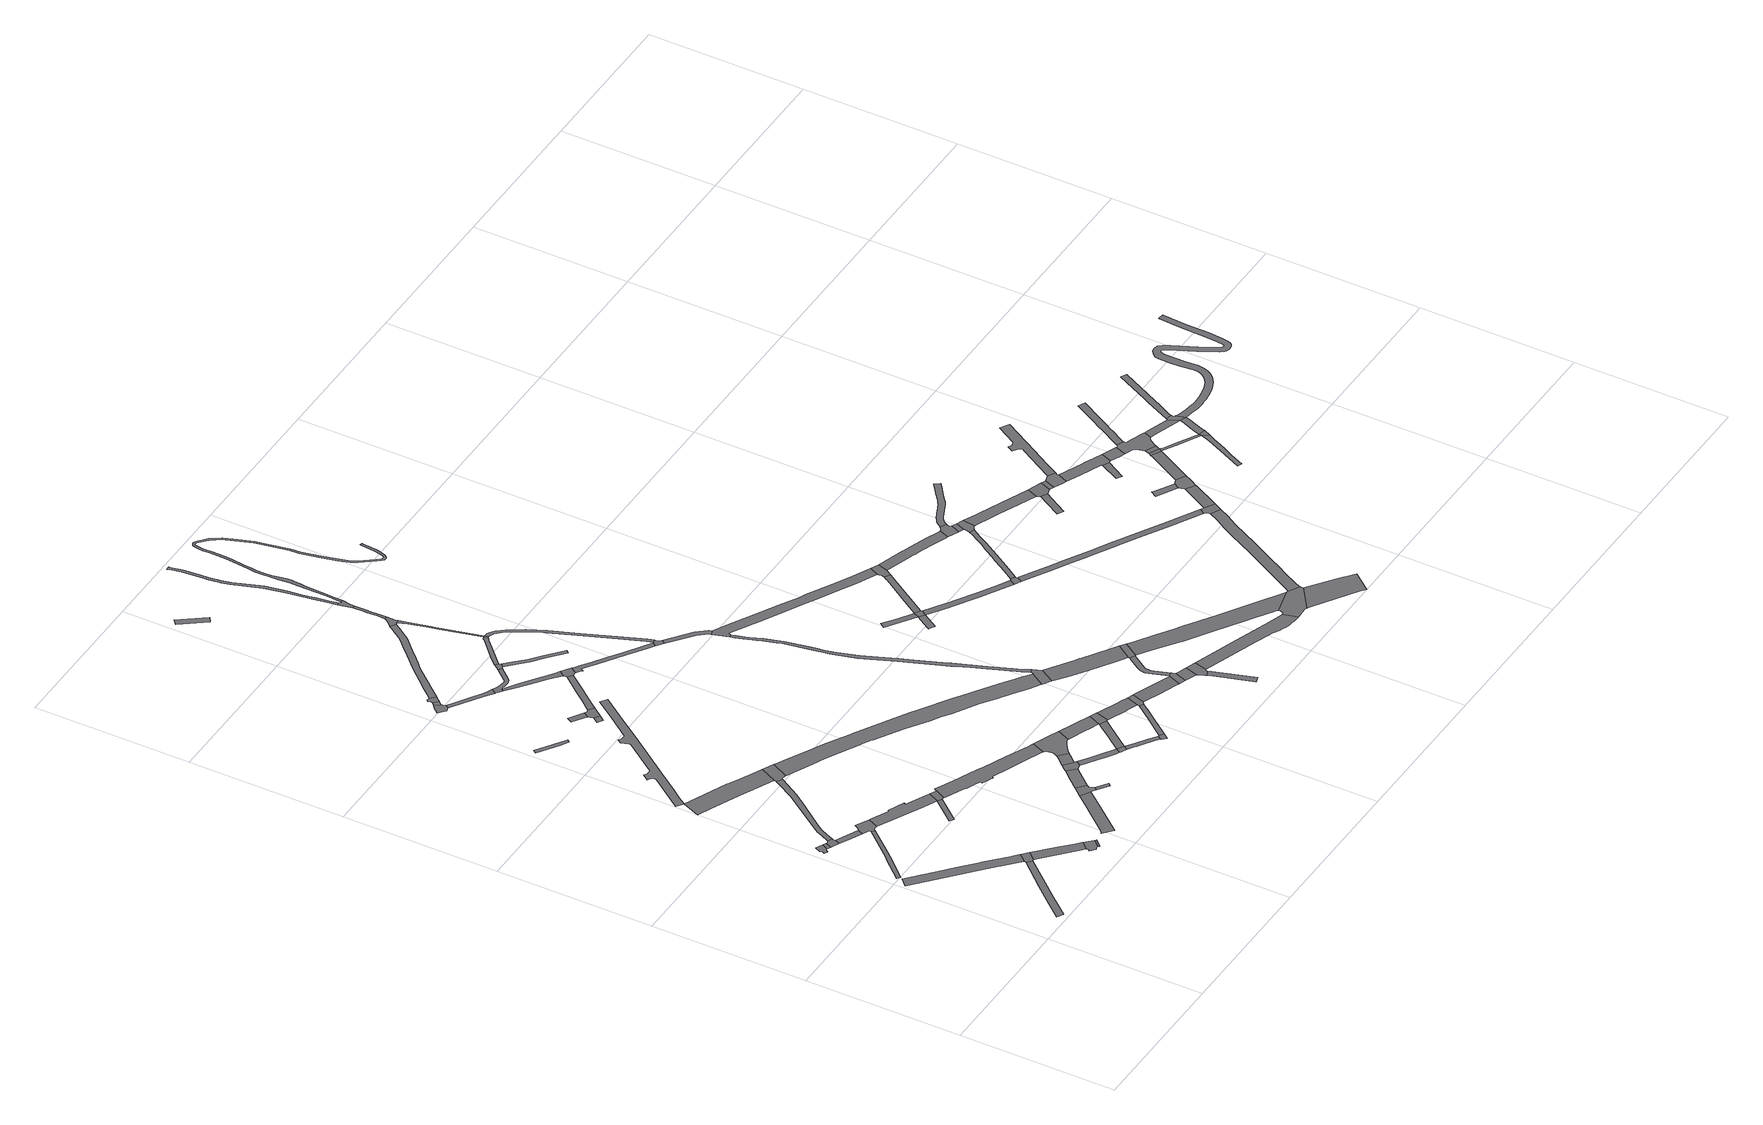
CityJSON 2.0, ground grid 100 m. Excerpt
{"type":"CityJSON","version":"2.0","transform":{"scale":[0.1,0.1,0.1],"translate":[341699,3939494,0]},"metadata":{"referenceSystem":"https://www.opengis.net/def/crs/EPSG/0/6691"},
"CityObjects":{
"road1":{"type":"Road","attributes":{"RoadStructureAttribute.sectionType":"1"},"geometry":[{"type":"MultiSurface","lod":"1","boundaries":[[[0,1,2,3,4,5,6,7]]]}]},
"road2":{"type":"Road","attributes":{"function":"3","RoadStructureAttribute.sectionType":"1"},"geometry":[{"type":"MultiSurface","lod":"1","boundaries":[[[8,9,10,11,12,13,14,15,16,17,18,19,20,21,22]]]}]},
"road3":{"type":"Road","geometry":[{"type":"MultiSurface","lod":"1","boundaries":[[[23,24,25,26,27,28,29,30,31,32]]]}]},
"road4":{"type":"Road","attributes":{"RoadStructureAttribute.sectionType":"1"},"geometry":[{"type":"MultiSurface","lod":"1","boundaries":[[[23,32,33,34]]]}]},
"road5":{"type":"Road","attributes":{"RoadStructureAttribute.sectionType":"1"},"geometry":[{"type":"MultiSurface","lod":"1","boundaries":[[[35,36,37,38,39,40,41,42,43]]]}]},
"road6":{"type":"Road","geometry":[{"type":"MultiSurface","lod":"1","boundaries":[[[44,45,46,47,48,49,50,34,33]]]}]},
"road7":{"type":"Road","attributes":{"RoadStructureAttribute.sectionType":"1"},"geometry":[{"type":"MultiSurface","lod":"1","boundaries":[[[51,52,53,45,44]]]}]},
"road8":{"type":"Road","geometry":[{"type":"MultiSurface","lod":"1","boundaries":[[[12,54,55,7,6,56,57,58,13]]]}]},
"road9":{"type":"Road","geometry":[{"type":"MultiSurface","lod":"1","boundaries":[[[37,59,60,61,62,63,64,65,53,52,66,67,68,38]]]}]},
"road10":{"type":"Road","attributes":{"function":"3","RoadStructureAttribute.sectionType":"1"},"geometry":[{"type":"MultiSurface","lod":"1","boundaries":[[[69,70,71,58,57,72,73,74,75,76,77]]]}]},
"road11":{"type":"Road","attributes":{"RoadStructureAttribute.sectionType":"1"},"geometry":[{"type":"MultiSurface","lod":"1","boundaries":[[[78,79,80,81,82,83,49,48,84,85,86,87,88,89,90]]]}]},
"road12":{"type":"Road","geometry":[{"type":"MultiSurface","lod":"1","boundaries":[[[76,91,92,93,94,95,96,97,98,99,100,77]]]}]},
"road13":{"type":"Road","attributes":{"function":"2","RoadStructureAttribute.sectionType":"1"},"geometry":[{"type":"MultiSurface","lod":"1","boundaries":[[[101,102,103,104,105,106,107,108,109,110,111,112,113]]]}]},
"road14":{"type":"Road","attributes":{"function":"3","RoadStructureAttribute.sectionType":"1"},"geometry":[{"type":"MultiSurface","lod":"1","boundaries":[[[114,100,99,115,116]]]}]},
"road15":{"type":"Road","attributes":{"RoadStructureAttribute.sectionType":"1"},"geometry":[{"type":"MultiSurface","lod":"1","boundaries":[[[117,118,119,120,121,122,61,60,123,124]]]}]},
"road16":{"type":"Road","geometry":[{"type":"MultiSurface","lod":"1","boundaries":[[[125,126,127,124]]]}]},
"road17":{"type":"Road","attributes":{"RoadStructureAttribute.sectionType":"1"},"geometry":[{"type":"MultiSurface","lod":"1","boundaries":[[[128,129,130,131,132,133]]]}]},
"road18":{"type":"Road","geometry":[{"type":"MultiSurface","lod":"1","boundaries":[[[134,117,124,127,135,136,137]]]}]},
"road19":{"type":"Road","geometry":[{"type":"MultiSurface","lod":"1","boundaries":[[[105,138,90,89,139,140,141,142,143,106]]]}]},
"road20":{"type":"Road","attributes":{"RoadStructureAttribute.sectionType":"1"},"geometry":[{"type":"MultiSurface","lod":"1","boundaries":[[[112,144,145,146,147,148,149,150,151,152,153,154,155,156,157,158,159,160,161,162,163,164,165,166,167,168,169,170,171,172,173,174,175]]]}]},
"road21":{"type":"Road","attributes":{"RoadStructureAttribute.sectionType":"1"},"geometry":[{"type":"MultiSurface","lod":"1","boundaries":[[[176,177,178,179,180,181,182,183,184,185]]]}]},
"road22":{"type":"Road","geometry":[{"type":"MultiSurface","lod":"1","boundaries":[[[186,187,188,189,190,191,192,193,194,195]]]}]},
"road23":{"type":"Road","attributes":{"RoadStructureAttribute.sectionType":"1"},"geometry":[{"type":"MultiSurface","lod":"1","boundaries":[[[196,197,198,199,186,195]]]}]},
"road24":{"type":"Road","geometry":[{"type":"MultiSurface","lod":"1","boundaries":[[[200,201,202,203,204,205,198,197,206,207]]]}]},
"road25":{"type":"Road","geometry":[{"type":"MultiSurface","lod":"1","boundaries":[[[208,209,210,211,212,213,180,179,214,215,216,217]]]}]},
"road26":{"type":"Road","attributes":{"RoadStructureAttribute.sectionType":"1"},"geometry":[{"type":"MultiSurface","lod":"1","boundaries":[[[218,219,220,221]]]}]},
"road27":{"type":"Road","geometry":[{"type":"MultiSurface","lod":"1","boundaries":[[[222,223,224,225]]]}]},
"road28":{"type":"Road","attributes":{"RoadStructureAttribute.sectionType":"1"},"geometry":[{"type":"MultiSurface","lod":"1","boundaries":[[[226,227,228,229,230,192,191,231,232,233]]]}]},
"road29":{"type":"Road","attributes":{"RoadStructureAttribute.sectionType":"1"},"geometry":[{"type":"MultiSurface","lod":"1","boundaries":[[[234,235,236,237,238,239,240,241,242,134,137,243,244,245,246,247,248,249,250,251,252,253,254,255,256,257,258,259]]]}]},
"road30":{"type":"Road","geometry":[{"type":"MultiSurface","lod":"1","boundaries":[[[216,260,261,262,263,217]]]}]},
"road31":{"type":"Road","geometry":[{"type":"MultiSurface","lod":"1","boundaries":[[[264,265,266,221,220,222,225]]]}]},
"road32":{"type":"Road","attributes":{"RoadStructureAttribute.sectionType":"1"},"geometry":[{"type":"MultiSurface","lod":"1","boundaries":[[[212,267,268,269,270,213]]]}]},
"road33":{"type":"Road","geometry":[{"type":"MultiSurface","lod":"1","boundaries":[[[271,272,269,268,273,274,275]]]}]},
"road34":{"type":"Road","geometry":[{"type":"MultiSurface","lod":"1","boundaries":[[[276,277,278,279,280,281,282,283,284,285,286,287,288,289,290,291,292,293,294,295,296,297,226,233]]]}]},
"road35":{"type":"Road","attributes":{"RoadStructureAttribute.sectionType":"1"},"geometry":[{"type":"MultiSurface","lod":"1","boundaries":[[[298,299,300,265,264,301,302,303,304]]]}]},
"road36":{"type":"Road","attributes":{"RoadStructureAttribute.sectionType":"1"},"geometry":[{"type":"MultiSurface","lod":"1","boundaries":[[[305,306,307,308,309,310,311,271,275]]]}]},
"road37":{"type":"Road","attributes":{"RoadStructureAttribute.sectionType":"1"},"geometry":[{"type":"MultiSurface","lod":"1","boundaries":[[[278,312,313,314,315,316,317,318,319,320,279]]]}]},
"road38":{"type":"Road","attributes":{"RoadStructureAttribute.sectionType":"1"},"geometry":[{"type":"MultiSurface","lod":"1","boundaries":[[[321,322,323,324,325,326,327,328,329,330,331,332,200,207,333,334,335,336,337,338,339,340,341,342,343,344,345,346]]]}]},
"road39":{"type":"Road","attributes":{"RoadStructureAttribute.sectionType":"1"},"geometry":[{"type":"MultiSurface","lod":"1","boundaries":[[[347,348,349,274,273,350,351,352,353,354]]]}]},
"road40":{"type":"Road","geometry":[{"type":"MultiSurface","lod":"1","boundaries":[[[355,356,288,287,357,358,359,360,361]]]}]},
"road41":{"type":"Road","attributes":{"function":"2","RoadStructureAttribute.sectionType":"1"},"geometry":[{"type":"MultiSurface","lod":"1","boundaries":[[[362,363,364,365,366,367,368,369,370,371,372,373,374,375,376,377,378,379,380,381,382,383,384,385,386,387,388,389,390,391,392,393,394,395,396,397,398,399,143,142]]]}]},
"road42":{"type":"Road","attributes":{"RoadStructureAttribute.sectionType":"1"},"geometry":[{"type":"MultiSurface","lod":"1","boundaries":[[[400,401,402,403]]]}]},
"road43":{"type":"Road","geometry":[{"type":"MultiSurface","lod":"1","boundaries":[[[258,404,405,406,407,309,308,408,409,410,411,412,413,414,415,259]]]}]},
"road44":{"type":"Road","geometry":[{"type":"MultiSurface","lod":"1","boundaries":[[[416,417,316,315,418,419,298,304]]]}]},
"road45":{"type":"Road","geometry":[{"type":"MultiSurface","lod":"1","boundaries":[[[420,421,422,423,354,353]]]}]},
"road46":{"type":"Road","attributes":{"RoadStructureAttribute.sectionType":"1"},"geometry":[{"type":"MultiSurface","lod":"1","boundaries":[[[424,425,426,427,428,429,430,431,432,433,434,359,358]]]}]},
"road47":{"type":"Road","attributes":{"RoadStructureAttribute.sectionType":"1"},"geometry":[{"type":"MultiSurface","lod":"1","boundaries":[[[435,436,437,438,439,440,441,442,355,361,443,444,445,446,447,448,449]]]}]},
"road48":{"type":"Road","attributes":{"RoadStructureAttribute.sectionType":"1"},"geometry":[{"type":"MultiSurface","lod":"1","boundaries":[[[422,450,451,452,453,454,455,456,457,423]]]}]},
"road49":{"type":"Road","attributes":{"RoadStructureAttribute.sectionType":"1"},"geometry":[{"type":"MultiSurface","lod":"1","boundaries":[[[423,458,459,460,461,462,463,464,354]]]}]},
"road50":{"type":"Road","attributes":{"RoadStructureAttribute.sectionType":"1"},"geometry":[{"type":"MultiSurface","lod":"1","boundaries":[[[465,466,467,468,414,413,469,470,471]]]}]},
"road51":{"type":"Road","geometry":[{"type":"MultiSurface","lod":"1","boundaries":[[[472,473,474,455,454,475]]]}]},
"road52":{"type":"Road","attributes":{"RoadStructureAttribute.sectionType":"1"},"geometry":[{"type":"MultiSurface","lod":"1","boundaries":[[[476,477,478,479,480,481,482,417,416,483,484,485,486,487,488,489,490,491]]]}]},
"road53":{"type":"Road","geometry":[{"type":"MultiSurface","lod":"1","boundaries":[[[492,493,494,495,435,449]]]}]},
"road54":{"type":"Road","attributes":{"RoadStructureAttribute.sectionType":"1"},"geometry":[{"type":"MultiSurface","lod":"1","boundaries":[[[496,497,498,499,500,501,502,503,504,495,494]]]}]},
"road55":{"type":"Road","geometry":[{"type":"MultiSurface","lod":"1","boundaries":[[[345,505,500,499,506,507,508,509,510,511,346]]]}]},
"road56":{"type":"Road","geometry":[{"type":"MultiSurface","lod":"1","boundaries":[[[471,461,460,512,513,514,465]]]}]},
"road57":{"type":"Road","attributes":{"RoadStructureAttribute.sectionType":"1"},"geometry":[{"type":"MultiSurface","lod":"1","boundaries":[[[515,516,517,508,507,518,519,520,521,522]]]}]},
"road58":{"type":"Road","attributes":{"RoadStructureAttribute.sectionType":"1"},"geometry":[{"type":"MultiSurface","lod":"1","boundaries":[[[523,524,525,526,527,528,529,530,531,532,533,534,535,536,493,492,537,538,539,540,541,542,543,544,545,546,547,548,549,550,551,552]]]}]},
"road59":{"type":"Road","attributes":{"RoadStructureAttribute.sectionType":"1"},"geometry":[{"type":"MultiSurface","lod":"1","boundaries":[[[553,554,555,556,557,558,559,560,561,562,474,473]]]}]},
"road60":{"type":"Road","geometry":[{"type":"MultiSurface","lod":"1","boundaries":[[[521,563,564,565,566,567,568,569,570,522]]]}]},
"road61":{"type":"Road","attributes":{"RoadStructureAttribute.sectionType":"1"},"geometry":[{"type":"MultiSurface","lod":"1","boundaries":[[[571,572,573,574,575,576,577,578,579,580,581,582,583,584,585,586,570,569,587,588,589,590,591,592,593,594,595,596,597,598,599]]]}]},
"road62":{"type":"Road","attributes":{"RoadStructureAttribute.sectionType":"1"},"geometry":[{"type":"MultiSurface","lod":"1","boundaries":[[[600,601,602,514,513,603,604,605,606,607]]]}]},
"road63":{"type":"Road","geometry":[{"type":"MultiSurface","lod":"1","boundaries":[[[608,476,491,609,610,611,612,523,552]]]}]},
"road64":{"type":"Road","geometry":[{"type":"MultiSurface","lod":"1","boundaries":[[[613,614,615,610,609,616,617,618]]]}]},
"road65":{"type":"Road","geometry":[{"type":"MultiSurface","lod":"1","boundaries":[[[606,619,620,558,557,621,622,623,607]]]}]},
"road66":{"type":"Road","geometry":[{"type":"MultiSurface","lod":"1","boundaries":[[[624,625,626,627,628,629,379,378,630]]]}]},
"road67":{"type":"Road","attributes":{"RoadStructureAttribute.sectionType":"1"},"geometry":[{"type":"MultiSurface","lod":"1","boundaries":[[[631,632,633,634,635,636,637,638,639,640,641,642,643,644,645,646,647,648,649,650,651,652,653,654,627,626,655,656,657,658,659,660,661,662,663,664,665,666,667,668,669,670,671,672,673,674,675,676,677,678]]]}]},
"road68":{"type":"Road","attributes":{"RoadStructureAttribute.sectionType":"1"},"geometry":[{"type":"MultiSurface","lod":"1","boundaries":[[[679,680,681,623,622,682,683,684,685,686]]]}]},
"road69":{"type":"Road","geometry":[{"type":"MultiSurface","lod":"1","boundaries":[[[687,688,689,690,691,686,685,692]]]}]},
"road70":{"type":"Road","attributes":{"RoadStructureAttribute.sectionType":"1"},"geometry":[{"type":"MultiSurface","lod":"1","boundaries":[[[565,693,694,695,696,697,698,699,700,701,702,703,704,705,706,707,708,709,710,711,712,713,714,715,716,717,718,719,720,721,722,723,724,725,726,727,728,729,730,731,732,733,734,735,736,737,738,739,740,741,742,743,744,745,746,747,748,749,750,751,752,753,754,755,756,757,758,759,760,761,762,763,764,765,766,767,768,769,770,771,772,773,774,775,776,777,778,779,780,781,782,783,784,785,566]]]}]},
"road71":{"type":"Road","attributes":{"function":"2","RoadStructureAttribute.sectionType":"1"},"geometry":[{"type":"MultiSurface","lod":"1","boundaries":[[[786,787,788,789,790,791,792,793,794,795,796,797,798,799,800,801,624,630]]]}]},
"road72":{"type":"Road","attributes":{"RoadStructureAttribute.sectionType":"1"},"geometry":[{"type":"MultiSurface","lod":"1","boundaries":[[[802,803,687,692,804,805,806]]]}]},
"road73":{"type":"Road","attributes":{"RoadStructureAttribute.sectionType":"1"},"geometry":[{"type":"MultiSurface","lod":"1","boundaries":[[[690,807,808,809,810,811,812,813,814,815,816,817,818,819,820,821,822,823,824,825,826,827,691]]]}]},
"road74":{"type":"Road","attributes":{"RoadStructureAttribute.sectionType":"1"},"geometry":[{"type":"MultiSurface","lod":"1","boundaries":[[[828,829,830,831,832,833]]]}]},
"road75":{"type":"Road","geometry":[{"type":"MultiSurface","lod":"1","boundaries":[[[806,805,834,828,833,835,836,837,838]]]}]},
"road76":{"type":"Road","attributes":{"RoadStructureAttribute.sectionType":"1"},"geometry":[{"type":"MultiSurface","lod":"1","boundaries":[[[839,840,841,842,843]]]}]},
"road77":{"type":"Road","geometry":[{"type":"MultiSurface","lod":"1","boundaries":[[[844,845,846,794,793,847,817,816]]]}]},
"road78":{"type":"Road","attributes":{"RoadStructureAttribute.sectionType":"1"},"geometry":[{"type":"MultiSurface","lod":"1","boundaries":[[[613,618,631,678,848,849,850,851,852,853,854,855,856,857,858,859,860,861,862,863,864,865,866,867,868,869,870]]]}]},
"road79":{"type":"Road","geometry":[{"type":"MultiSurface","lod":"1","boundaries":[[[871,872,839,843,873,874]]]}]},
"road80":{"type":"Road","attributes":{"RoadStructureAttribute.sectionType":"1"},"geometry":[{"type":"MultiSurface","lod":"1","boundaries":[[[875,876,877,878,872,871,879,880,881,882,883,884]]]}]},
"road81":{"type":"Road","attributes":{"RoadStructureAttribute.sectionType":"1"},"geometry":[{"type":"MultiSurface","lod":"1","boundaries":[[[873,843,885,886,887,888,873,889,890,891,892,893,894,895,896,897,898,899,874]]]}]},
"road82":{"type":"Road","attributes":{"RoadStructureAttribute.sectionType":"1"},"geometry":[{"type":"MultiSurface","lod":"1","boundaries":[[[837,900,901,902,903,904,905,906,907,908,909,910,911,912,913,914,915,916,917,918,919,838]]]}]},
"road83":{"type":"Road","attributes":{"function":"2","RoadStructureAttribute.sectionType":"1"},"geometry":[{"type":"MultiSurface","lod":"1","boundaries":[[[920,921,922,923,924,925,926,846,845,927,928,929,930,931,932,933,934,935,936,937]]]}]},
"road84":{"type":"Road","geometry":[{"type":"MultiSurface","lod":"1","boundaries":[[[861,860,938,939,884,883,940,941]]]}]},
"road85":{"type":"Road","geometry":[{"type":"MultiSurface","lod":"1","boundaries":[[[942,943,894,893,944,945,946,947]]]}]},
"road86":{"type":"Road","attributes":{"RoadStructureAttribute.sectionType":"1"},"geometry":[{"type":"MultiSurface","lod":"1","boundaries":[[[940,948,949,950,951,952,953,954,955,956,957,958,959,960,961,962,941]]]}]},
"road87":{"type":"Road","geometry":[{"type":"MultiSurface","lod":"1","boundaries":[[[963,964,965,966,967,968,920,937,969,970,971,972,973,913,912]]]}]},
"road88":{"type":"Road","attributes":{"RoadStructureAttribute.sectionType":"1"},"geometry":[{"type":"MultiSurface","lod":"1","boundaries":[[[974,975,976,977,978,979,980,942,947,981,982,983,984,985,986,987]]]}]},
"road89":{"type":"Road","attributes":{"function":"2","RoadStructureAttribute.sectionType":"1"},"geometry":[{"type":"MultiSurface","lod":"1","boundaries":[[[988,989,966,965,990,991,992,993]]]}]},
"road90":{"type":"Road","geometry":[{"type":"MultiSurface","lod":"1","boundaries":[[[994,995,996,957,956,997,998,999,1000,1001,1002]]]}]},
"road91":{"type":"Road","attributes":{"RoadStructureAttribute.sectionType":"1"},"geometry":[{"type":"MultiSurface","lod":"1","boundaries":[[[1003,998,997,1004]]]}]},
"road92":{"type":"Road","geometry":[{"type":"MultiSurface","lod":"1","boundaries":[[[986,1005,1006,1007,1003,1004,1008,1009,987]]]}]},
"road93":{"type":"Road","attributes":{"RoadStructureAttribute.sectionType":"1"},"geometry":[{"type":"MultiSurface","lod":"1","boundaries":[[[1010,1011,1012,1013,1014,1015,1016,1017,1018,945,944,1019,1020,1021,1022,1023,1024,1025,1026,1027]]]}]},
"road94":{"type":"Road","attributes":{"RoadStructureAttribute.sectionType":"1"},"geometry":[{"type":"MultiSurface","lod":"1","boundaries":[[[1028,1029,1030,1031,1032,1033,1034,1035,1036,968,967,1037,1038,1039,1040,1041,1042,1043,1044,1045]]]}]},
"road95":{"type":"Road","attributes":{"RoadStructureAttribute.sectionType":"1"},"geometry":[{"type":"MultiSurface","lod":"1","boundaries":[[[1046,1047,1048,1049,1050,1051,1052,1053,1054,1055,1056,1057,1058,1059,1060,1061,1062,1063,1064,1065,994,1002]]]}]},
"road96":{"type":"Road","attributes":{"RoadStructureAttribute.sectionType":"1"},"geometry":[{"type":"MultiSurface","lod":"1","boundaries":[[[1066,1067,1068,1007,1006,1069,1070,1071,1072,1073,1074]]]}]},
"road97":{"type":"Road","attributes":{"RoadStructureAttribute.sectionType":"1"},"geometry":[{"type":"MultiSurface","lod":"1","boundaries":[[[1075,1076,1077,1078,1079,1080]]]}]},
"road98":{"type":"Road","geometry":[{"type":"MultiSurface","lod":"1","boundaries":[[[1079,1081,1082,1074,1073,1080]]]}]},
"road99":{"type":"Road","geometry":[{"type":"MultiSurface","lod":"1","boundaries":[[[1083,1084,1085,1010,1027,1086,1028,1045]]]}]},
"road100":{"type":"Road","attributes":{"RoadStructureAttribute.sectionType":"1"},"geometry":[{"type":"MultiSurface","lod":"1","boundaries":[[[1082,1081,1087,1088]]]}]},
"road101":{"type":"Road","geometry":[{"type":"MultiSurface","lod":"1","boundaries":[[[1087,1089,1090,1091,1092,1093,1094,1088]]]}]},
"road102":{"type":"Road","attributes":{"RoadStructureAttribute.sectionType":"1"},"geometry":[{"type":"MultiSurface","lod":"1","boundaries":[[[1095,1096,1097,1084,1083]]]}]},
"road103":{"type":"Road","geometry":[{"type":"MultiSurface","lod":"1","boundaries":[[[1098,1099,1100,1101,1102]]]}]},
"road104":{"type":"Road","geometry":[{"type":"MultiSurface","lod":"1","boundaries":[[[1101,1096,1095,1103,1104,1105,1106,1107,1102]]]}]},
"road105":{"type":"Road","attributes":{"RoadStructureAttribute.sectionType":"1"},"geometry":[{"type":"MultiSurface","lod":"1","boundaries":[[[1108,1109,1110,1111,1112,1113,1114,1115,1091,1090,1116,1117,1118,1119,1120,1121]]]}]},
"road106":{"type":"Road","geometry":[{"type":"MultiSurface","lod":"1","boundaries":[[[1119,1122,1123,1124,1120]]]}]},
"road107":{"type":"Road","attributes":{"RoadStructureAttribute.sectionType":"1"},"geometry":[{"type":"MultiSurface","lod":"1","boundaries":[[[1093,1125,1126,1127,1128,1129,1130,1131,1132,1133,1134,1135,1136,1094]]]}]},
"road108":{"type":"Road","attributes":{"RoadStructureAttribute.sectionType":"1"},"geometry":[{"type":"MultiSurface","lod":"1","boundaries":[[[1137,1138,1139,1140,1141,1142,1107,1106]]]}]},
"road109":{"type":"Road","geometry":[{"type":"MultiSurface","lod":"1","boundaries":[[[1143,1144,1145,1146,1108,1121]]]}]},
"road110":{"type":"Road","geometry":[{"type":"MultiSurface","lod":"1","boundaries":[[[1139,1138,1147,1148,1149,1150]]]}]},
"road111":{"type":"Road","attributes":{"RoadStructureAttribute.sectionType":"1"},"geometry":[{"type":"MultiSurface","lod":"1","boundaries":[[[1149,1151,1152,1150]]]}]},
"road112":{"type":"Road","geometry":[{"type":"MultiSurface","lod":"1","boundaries":[[[1153,1154,1155,1156,1157,1158,1159,1160,1161,1162,1163,1145,1144,1164,1165,1152,1151,1166,1167,1168,1169,1170,1171,1172]]]}]},
"road113":{"type":"Road","attributes":{"RoadStructureAttribute.sectionType":"1"},"geometry":[{"type":"MultiSurface","lod":"1","boundaries":[[[1173,1174,1175,1176,1177,1178,1179,1180,1181,1182,1183]]]}]},
"road114":{"type":"Road","attributes":{"RoadStructureAttribute.sectionType":"1"},"geometry":[{"type":"MultiSurface","lod":"1","boundaries":[[[1184,1185,1186,1187,1188,1189,1148,1147,1190,1191,1192,1193,1183]]]}]},
"road115":{"type":"Road","attributes":{"RoadStructureAttribute.sectionType":"1"},"geometry":[{"type":"MultiSurface","lod":"1","boundaries":[[[1159,1194,1195,1196,1197,1198,1199,1200,1201,1202,1203,1204,1205,1206,1160]]]}]},
"road116":{"type":"Road","attributes":{"RoadStructureAttribute.sectionType":"1"},"geometry":[{"type":"MultiSurface","lod":"1","boundaries":[[[1207,1208,1209,1153,1172,1210,1211]]]}]},
"road117":{"type":"Road","geometry":[{"type":"MultiSurface","lod":"1","boundaries":[[[1182,1212,1184,1183]]]}]},
"road118":{"type":"Road","attributes":{"RoadStructureAttribute.sectionType":"1"},"geometry":[{"type":"MultiSurface","lod":"1","boundaries":[[[1213,1214,1215,1184,1212,1216,1217,1218,1219,1211]]]}]},
"road119":{"type":"Road","geometry":[{"type":"MultiSurface","lod":"1","boundaries":[[[1220,1221,1222,1223,1224,1207,1211,1219]]]}]},
"road120":{"type":"Road","attributes":{"RoadStructureAttribute.sectionType":"1"},"geometry":[{"type":"MultiSurface","lod":"1","boundaries":[[[1225,1226,1227,1228,1229,1230,1231,1232,1233,1223,1222]]]}]},
"road121":{"type":"Road","attributes":{"RoadStructureAttribute.sectionType":"1"},"geometry":[{"type":"MultiSurface","lod":"1","boundaries":[[[1234,1235,1236,1237,1238,1239,1240,1241,1242,1243,1244,1245,1246,1247,1248,1249,1250,1251,1252,1253,1254,1255,1256,1257,1258,1259,1260,1261,1262,1263,1264,1265,1266,1267,1268,1269,1270,1271,1272,1273,1274,1275,1276,1277,1278,1279,1280,1281,1282,1283,1284,1285,1286,1287,1288,1289,1290,1291,1292,1293,1294,1295,1296,1297,1298,1299,1300,1301,1302,1303,1304,1305,1306,1307,1308,1309,1310,1311,1312,1313,1314,1315,1316,1317,1318,1319,1220,1219]]]}]}
},
"vertices":[
[396,283,0],[287,157,0],[203,59,0],[240,32,0],[302,108,0],[345,158,0],[576,425,0],[547,452,0],
[23,937,0],[160,815,0],[381,618,0],[503,507,0],[548,466,0],[591,515,0],[561,543,0],[554,549,0],[426,668,0],[409,682,0],[333,750,0],[279,799,0],[262,813,0],[165,900,0],[70,984,0],
[116,1525,0],[74,1547,0],[55,1511,0],[57,1509,0],[61,1504,0],[62,1499,0],[55,1482,0],[76,1469,0],[88,1487,0],[95,1487,0],
[120,1475,0],[138,1514,0],
[210,1143,0],[238,1174,0],[374,1333,0],[356,1349,0],[219,1190,0],[190,1157,0],[185,1152,0],[59,1015,0],[78,997,0],
[174,1451,0],[189,1485,0],[186,1488,0],[185,1497,0],[190,1507,0],[161,1519,0],[148,1512,0],
[226,1424,0],[311,1381,0],[331,1418,0],
[550,459,0],[550,456,0],[579,427,0],[585,427,0],[632,478,0],
[385,1346,0],[412,1343,0],[444,1410,0],[360,1452,0],[355,1444,0],[340,1419,0],[336,1417,0],[346,1365,0],[357,1359,0],[358,1354,0],
[859,265,0],[830,292,0],[757,363,0],[592,422,0],[601,414,0],[713,316,0],[786,245,0],[818,216,0],[861,262,0],
[471,2010,0],[410,1902,0],[308,1758,0],[235,1655,0],[204,1610,0],[184,1568,0],[210,1554,0],[232,1598,0],[261,1639,0],[363,1777,0],[437,1877,0],[520,2016,0],[486,2037,0],
[822,212,0],[823,208,0],[814,195,0],[812,193,0],[845,166,0],[848,168,0],[854,172,0],[862,173,0],[869,171,0],[910,213,0],
[87,2238,0],[268,2158,0],[277,2154,0],[339,2124,0],[488,2051,0],[542,2160,0],[487,2187,0],[407,2226,0],[342,2259,0],[329,2265,0],[135,2350,0],[51,2387,0],[4,2273,0],
[918,205,0],[871,168,0],[878,162,0],
[815,1228,0],[665,1302,0],[673,1313,0],[571,1361,0],[565,1352,0],[464,1401,0],[698,1203,0],[783,1162,0],
[659,1015,0],[682,995,0],[806,1143,0],
[169,3259,0],[219,3227,0],[232,3244,0],[82,3347,0],[55,3365,0],[39,3342,0],
[857,1208,0],[810,1148,0],[816,1146,0],[824,1142,0],
[490,2046,0],[523,2019,0],[529,2022,0],[539,2021,0],[556,2017,0],[612,2125,0],
[88,2439,0],[132,2499,0],[229,2633,0],[436,2918,0],[555,3083,0],[567,3098,0],[662,3229,0],[622,3258,0],[527,3128,0],[427,2992,0],[420,2987,0],[410,2984,0],[400,2984,0],[391,2985,0],[372,2997,0],[359,2977,0],[357,2973,0],[372,2925,0],[373,2920,0],[371,2913,0],[220,2707,0],[212,2703,0],[196,2701,0],[185,2704,0],[167,2714,0],[140,2678,0],[158,2666,0],[163,2657,0],[167,2641,0],[165,2629,0],[43,2462,0],[10,2417,0],
[1044,161,0],[1053,172,0],[1214,368,0],[1281,449,0],[1218,485,0],[1158,413,0],[1123,371,0],[1014,239,0],[1004,229,0],[982,212,0],
[129,4055,0],[112,4041,0],[82,4006,0],[125,3968,0],[148,3975,0],[149,3974,0],[163,3996,0],[157,4004,0],[156,4016,0],[156,4022,0],
[159,4027,0],[176,4047,0],[147,4072,0],[138,4062,0],
[172,4110,0],[166,4108,0],[157,4113,0],[156,4114,0],[143,4102,0],[151,4083,0],[203,4077,0],[206,4081,0],
[1321,458,0],[1316,471,0],[1315,481,0],[1317,487,0],[1322,497,0],[1266,543,0],[1284,449,0],[1292,445,0],[1312,431,0],[1327,451,0],
[402,3340,0],[382,3306,0],[469,3249,0],[491,3286,0],
[478,3216,0],[452,3180,0],[486,3159,0],[510,3192,0],
[419,3840,0],[386,3854,0],[355,3871,0],[296,3910,0],[191,3977,0],[165,3963,0],[342,3849,0],[396,3809,0],
[1482,951,0],[1472,955,0],[1459,960,0],[1322,1021,0],[1174,1086,0],[1155,1095,0],[1092,1124,0],[984,1174,0],[870,1227,0],[839,1135,0],[906,1103,0],[942,1086,0],[970,1072,0],[1028,1045,0],[1052,1034,0],[1048,1022,0],[1069,1012,0],[1096,999,0],[1119,990,0],[1124,1000,0],[1135,997,0],[1225,960,0],[1350,909,0],[1441,872,0],[1461,861,0],[1496,945,0],
[1353,402,0],[1383,381,0],[1397,401,0],[1345,437,0],
[558,3256,0],[526,3281,0],[507,3276,0],
[1373,559,0],[1427,616,0],[1374,665,0],[1319,606,0],
[1410,709,0],[1392,687,0],[1457,621,0],[1479,654,0],[1466,662,0],
[399,3807,0],[429,3785,0],[436,3780,0],[447,3794,0],[448,3797,0],[488,3792,0],[499,3791,0],[509,3791,0],[520,3793,0],[535,3800,0],[547,3811,0],[612,3886,0],[589,3900,0],[529,3828,0],[521,3821,0],[513,3817,0],[507,3816,0],[500,3816,0],[488,3817,0],[474,3821,0],[455,3826,0],[449,3827,0],
[724,3529,0],[642,3425,0],[575,3344,0],[579,3284,0],[607,3319,0],[673,3400,0],[755,3506,0],
[1474,672,0],[1482,681,0],[1510,713,0],[1522,726,0],[1469,777,0],[1457,762,0],[1419,719,0],
[479,3748,0],[563,3683,0],[662,3608,0],[723,3553,0],[748,3588,0],[720,3608,0],[593,3698,0],[534,3740,0],[484,3770,0],
[617,4606,0],[588,4561,0],[567,4531,0],[552,4512,0],[513,4473,0],[468,4428,0],[448,4408,0],[395,4356,0],[359,4319,0],[254,4200,0],[247,4192,0],[199,4138,0],[266,4152,0],[284,4174,0],[294,4185,0],[326,4221,0],[388,4292,0],[416,4320,0],[477,4380,0],[487,4390,0],[582,4486,0],[599,4506,0],[622,4539,0],[644,4570,0],[664,4601,0],[631,4625,0],
[1610,568,0],[1584,585,0],[1553,605,0],[1550,561,0],[1594,532,0],[1651,495,0],[1669,487,0],[1691,515,0],
[618,3936,0],[602,3917,0],[617,3887,0],[626,3893,0],[643,3911,0],[637,3916,0],[636,3921,0],
[721,1939,0],[803,1900,0],[887,1856,0],[1007,1793,0],[1024,1784,0],[1070,1757,0],[1083,1749,0],[1256,1646,0],[1393,1553,0],[1451,1518,0],[1514,1479,0],[1658,1391,0],[1756,1324,0],[1831,1274,0],[1925,1210,0],[1977,1178,0],[1990,1170,0],[2047,1261,0],[2040,1265,0],[1992,1302,0],[1960,1324,0],[1925,1349,0],[1873,1384,0],[1749,1467,0],[1717,1488,0],[1628,1546,0],[1453,1658,0],[1402,1688,0],[1079,1877,0],[1065,1884,0],[1017,1911,0],[907,1971,0],[893,1979,0],[852,2001,0],[776,2040,0],[664,2097,0],[651,2104,0],[639,2111,0],
[164,5523,0],[197,5547,0],[81,5710,0],[48,5681,0],
[1474,849,0],[1480,833,0],[1480,807,0],[1477,792,0],[1542,747,0],[1586,779,0],[1594,785,0],[1612,794,0],[1623,796,0],[1632,795,0],[1665,876,0],[1603,902,0],
[781,3508,0],[808,3546,0],[728,3545,0],[727,3536,0],
[1682,479,0],[1691,474,0],[1714,463,0],[1730,488,0],
[637,3882,0],[717,3803,0],[739,3781,0],[742,3778,0],[814,3718,0],[918,3632,0],[934,3651,0],[831,3737,0],[756,3799,0],[690,3864,0],[655,3900,0],
[804,4114,0],[791,4109,0],[787,4103,0],[777,4094,0],[724,4043,0],[652,3975,0],[639,3963,0],[635,3958,0],[643,3929,0],[648,3935,0],[657,3945,0],[747,4031,0],[794,4076,0],[803,4083,0],[814,4091,0],
[1753,438,0],[1768,428,0],[1807,402,0],[1842,379,0],[1889,344,0],[1907,367,0],[1859,404,0],[1793,447,0],
[1807,590,0],[1857,656,0],[1884,688,0],[1836,709,0],[1831,701,0],[1819,687,0],[1764,612,0],
[1869,792,0],[1851,800,0],[1800,821,0],[1754,840,0],[1762,743,0],[1764,742,0],[1836,713,0],
[1914,315,0],[1940,348,0],[1915,367,0],[1889,340,0],
[1232,3260,0],[1193,3288,0],[1077,3363,0],[990,3422,0],[915,3472,0],[844,3520,0],[830,3530,0],[803,3492,0],[818,3479,0],[821,3485,0],[828,3495,0],[876,3463,0],[905,3443,0],[1061,3338,0],[1176,3263,0],[1215,3235,0],
[822,4091,0],[819,4117,0],[819,4119,0],[808,4116,0],
[748,4398,0],[741,4424,0],[711,4551,0],[699,4609,0],[675,4604,0],[698,4545,0],[731,4422,0],[739,4394,0],[745,4367,0],
[671,4605,0],[694,4630,0],[694,4682,0],[676,4682,0],[668,4665,0],[657,4653,0],[634,4629,0],
[1890,689,0],[1894,689,0],[1917,772,0],
[674,4816,0],[674,4801,0],[677,4728,0],[695,4729,0],[693,4799,0],[692,4803,0],[690,4888,0],[672,4887,0],
[1257,3268,0],[1247,3305,0],[1169,3499,0],[1104,3663,0],[1035,3834,0],[1010,3891,0],[1006,3901,0],[984,3945,0],[926,4040,0],[909,4061,0],[887,4084,0],[869,4099,0],[845,4115,0],[829,4117,0],[829,4092,0],[841,4090,0],[858,4082,0],[873,4070,0],[894,4047,0],[909,4029,0],[939,3979,0],[966,3935,0],[981,3907,0],[988,3893,0],[1011,3839,0],[1016,3826,0],[1082,3664,0],[1145,3507,0],[1228,3299,0],[1238,3263,0],
[1950,361,0],[2028,464,0],[2089,543,0],[2091,547,0],[2116,581,0],[2092,596,0],[2069,564,0],[2052,542,0],[2003,479,0],[1941,400,0],
[693,4916,0],[703,4970,0],[703,4971,0],[688,4972,0],[684,4966,0],[676,4969,0],[670,4978,0],[655,4975,0],
[455,5972,0],[463,5960,0],[463,5956,0],[479,5889,0],[487,5793,0],[489,5736,0],[489,5731,0],[500,5653,0],[502,5646,0],[514,5592,0],[578,5413,0],[604,5283,0],[617,5191,0],[623,5152,0],[629,5117,0],[643,5036,0],[660,5039,0],[647,5120,0],[641,5155,0],[635,5194,0],[622,5286,0],[596,5419,0],[534,5597,0],[519,5657,0],[509,5733,0],[507,5794,0],[498,5893,0],[482,5966,0],[482,5974,0],
[2072,709,0],[2069,710,0],[1932,766,0],[1900,686,0],[2010,642,0],[2039,630,0],[2094,610,0],[2123,690,0],
[1236,3260,0],[1260,3203,0],[1278,3227,0],[1267,3240,0],[1258,3262,0],
[1490,3023,0],[1484,3043,0],[1434,3105,0],[1413,3083,0],[1459,3029,0],[1463,3015,0],
[2096,607,0],[2096,603,0],[2125,591,0],[2133,593,0],[2162,677,0],
[2102,1231,0],[2089,1260,0],[2077,1286,0],[2054,1276,0],[2055,1267,0],[2052,1261,0],[2042,1137,0],
[1494,2909,0],[1502,2882,0],[1516,2836,0],[1525,2809,0],[1542,2765,0],[1555,2733,0],[1579,2655,0],[1589,2622,0],[1617,2467,0],[1622,2440,0],[1634,2383,0],[1640,2346,0],[1648,2313,0],[1680,2188,0],[1696,2154,0],[1768,1978,0],[1800,1893,0],[1857,1747,0],[1879,1695,0],[1889,1673,0],[1924,1593,0],[1958,1506,0],[2021,1350,0],[2032,1324,0],[2060,1324,0],[2044,1360,0],[2033,1386,0],[1981,1518,0],[1947,1602,0],[1925,1656,0],[1904,1710,0],[1885,1756,0],[1824,1911,0],[1794,1989,0],[1762,2064,0],[1707,2195,0],[1668,2319,0],[1659,2351,0],[1653,2386,0],[1647,2432,0],[1641,2471,0],[1635,2500,0],[1608,2626,0],[1574,2740,0],[1543,2816,0],[1536,2839,0],[1521,2887,0],[1513,2915,0],
[2382,591,0],[2247,643,0],[2172,673,0],[2141,591,0],[2251,549,0],[2355,510,0],[2377,501,0],[2408,580,0],
[2451,563,0],[2448,567,0],[2442,584,0],[2439,591,0],[2413,582,0],[2420,484,0],
[704,5026,0],[707,5077,0],[710,5222,0],[716,5256,0],[716,5292,0],[718,5315,0],[717,5337,0],[712,5375,0],[701,5434,0],[698,5483,0],[698,5530,0],[702,5563,0],[707,5608,0],[718,5702,0],[720,5754,0],[721,5833,0],[720,5877,0],[721,5901,0],[722,5906,0],[726,5933,0],[730,5945,0],[735,5946,0],[736,5947,0],[739,5947,0],[748,5942,0],[759,5937,0],[780,5916,0],[804,5895,0],[847,5835,0],[853,5816,0],[906,5661,0],[915,5618,0],[947,5454,0],[951,5394,0],[979,5263,0],[1002,5171,0],[1024,5103,0],[1045,5065,0],[1106,4980,0],[1126,4958,0],[1138,4948,0],[1154,4946,0],[1167,4953,0],[1181,4974,0],[1194,5028,0],[1202,5092,0],[1204,5127,0],[1205,5129,0],[1192,5136,0],[1189,5131,0],[1187,5093,0],[1180,5031,0],[1167,4980,0],[1157,4965,0],[1151,4962,0],[1144,4963,0],[1136,4969,0],[1117,4989,0],[1058,5073,0],[1037,5109,0],[1016,5175,0],[994,5264,0],[966,5396,0],[960,5459,0],[935,5587,0],[920,5664,0],[880,5784,0],[860,5842,0],[815,5905,0],[790,5927,0],[768,5949,0],[743,5962,0],[733,5961,0],[724,5957,0],[716,5950,0],[711,5937,0],[709,5920,0],[707,5908,0],[704,5877,0],[706,5833,0],[705,5755,0],[703,5703,0],[693,5610,0],[687,5565,0],[683,5531,0],[683,5481,0],[684,5432,0],[688,5376,0],[691,5341,0],[692,5307,0],[694,5254,0],[692,5078,0],[689,5027,0],
[2053,1130,0],[2121,1079,0],[2196,1026,0],[2229,1003,0],[2303,955,0],[2363,916,0],[2404,890,0],[2444,867,0],[2506,961,0],[2467,987,0],[2385,1042,0],[2303,1097,0],[2297,1100,0],[2279,1112,0],[2176,1181,0],[2116,1221,0],
[2465,557,0],[2458,560,0],[2486,459,0],[2494,453,0],[2523,537,0],
[2432,613,0],[2406,682,0],[2403,699,0],[2402,715,0],[2402,723,0],[2403,729,0],[2407,741,0],[2418,760,0],[2461,823,0],[2473,840,0],[2444,858,0],[2432,842,0],[2390,778,0],[2376,755,0],[2374,751,0],[2370,737,0],[2368,725,0],[2368,716,0],[2373,696,0],[2379,674,0],[2405,603,0],
[2520,398,0],[2526,386,0],[2607,130,0],[2644,142,0],[2561,398,0],[2555,415,0],
[2515,409,0],[2557,429,0],[2560,433,0],[2565,434,0],[2586,514,0],
[2191,2112,0],[2103,2173,0],[2018,2232,0],[1999,2200,0],[2176,2077,0],
[2475,842,0],[2480,842,0],[2543,936,0],[2445,864,0],
[1520,2932,0],[1529,2927,0],[1607,2882,0],[1659,2854,0],[1700,2832,0],[1788,2785,0],[1973,2686,0],[2031,2655,0],[2168,2583,0],[2240,2545,0],[2289,2519,0],[2331,2499,0],[2396,2467,0],[2423,2527,0],[2319,2579,0],[2199,2643,0],[2038,2727,0],[2000,2747,0],[1883,2812,0],[1778,2869,0],[1642,2945,0],[1556,2990,0],[1551,2993,0],
[2230,2093,0],[2196,2114,0],[2212,2053,0],[2234,2086,0],
[2383,2402,0],[2379,2394,0],[2334,2327,0],[2276,2237,0],[2316,2225,0],[2369,2306,0],[2381,2326,0],[2387,2336,0],[2430,2400,0],[2396,2422,0],
[2119,1987,0],[2111,1974,0],[2124,1967,0],[2149,1953,0],[2338,1967,0],[2345,1963,0],[2505,1863,0],[2629,1793,0],[2699,1754,0],[2719,1789,0],[2628,1840,0],[2525,1898,0],[2415,1966,0],[2376,1990,0],[2366,1996,0],
[2815,348,0],[2835,341,0],[2837,340,0],[2872,328,0],[3007,280,0],[3038,269,0],[3078,246,0],[3102,236,0],[3125,229,0],[3153,222,0],[3169,220,0],[3193,216,0],[3236,214,0],[3208,305,0],[3186,311,0],[3134,327,0],[3085,344,0],[2845,428,0],[2820,436,0],[2787,447,0],
[3392,382,0],[3220,493,0],[3020,622,0],[2843,737,0],[2788,773,0],[2702,830,0],[2581,911,0],[2486,839,0],[2566,783,0],[2719,675,0],[2722,672,0],[2777,637,0],[2896,559,0],[2954,521,0],[3188,373,0],[3196,367,0],[3226,348,0],[3231,343,0],
[2398,2457,0],[2400,2441,0],[2454,2441,0],[2475,2503,0],
[2734,1794,0],[2728,1789,0],[2740,1731,0],[2760,1766,0],[2758,1771,0],[2762,1782,0],
[2633,2382,0],[2642,2379,0],[2649,2377,0],[2659,2373,0],[2707,2357,0],[2796,2325,0],[2815,2317,0],[2875,2293,0],[2886,2289,0],[2912,2353,0],[2901,2355,0],[2820,2388,0],[2703,2429,0],[2655,2446,0],[2650,2448,0],
[3305,218,0],[3317,216,0],[3327,212,0],[3478,321,0],[3475,340,0],[3407,381,0],[3234,339,0],[3234,331,0],[3229,318,0],[3223,307,0],[3215,305,0],
[2969,2173,0],[2953,2146,0],[2925,2096,0],[2889,2041,0],[2855,1986,0],[2832,1950,0],[2778,1863,0],[2804,1847,0],[2881,1970,0],[2950,2081,0],[2979,2131,0],[2995,2158,0],[3016,2193,0],[2985,2205,0],
[3734,119,0],[3641,200,0],[3337,207,0],[3353,197,0],[3613,28,0],[3643,3,0],
[2943,2372,0],[2932,2360,0],[2921,2354,0],[2959,2259,0],[2984,2320,0],[2979,2324,0],[2977,2334,0],[2978,2343,0],[2981,2351,0],
[3016,2306,0],[2990,2246,0],
[3035,2206,0],[3047,2207,0],[3059,2288,0],[2994,2242,0],[2992,2227,0],
[3806,1177,0],[3615,1282,0],[3392,1409,0],[3315,1453,0],[3306,1458,0],[3175,1532,0],[3023,1617,0],[2937,1666,0],[2770,1760,0],[2907,1637,0],[3004,1582,0],[3120,1516,0],[3126,1512,0],[3287,1423,0],[3293,1420,0],[3384,1368,0],[3596,1247,0],[3786,1142,0],
[3801,1106,0],[3769,1046,0],[3726,972,0],[3688,900,0],[3651,828,0],[3635,796,0],[3622,770,0],[3584,699,0],[3418,393,0],[3488,374,0],[3550,488,0],[3564,514,0],[3591,564,0],[3596,577,0],[3697,763,0],[3788,938,0],[3830,1012,0],[3863,1074,0],
[2989,2365,0],[3003,2382,0],[3025,2398,0],[3027,2399,0],[3135,2449,0],[3155,2460,0],[3174,2475,0],[3219,2511,0],[3250,2534,0],[3290,2564,0],[3266,2596,0],[3219,2561,0],[3195,2543,0],[3150,2506,0],[3133,2494,0],[3117,2484,0],[3006,2433,0],[2989,2421,0],[2976,2412,0],[2956,2388,0],
[3373,2154,0],[3097,2270,0],[3093,2272,0],[3073,2199,0],[3149,2167,0],[3209,2142,0],[3344,2086,0],[3454,2039,0],[3483,2107,0],
[3429,1955,0],[3374,1856,0],[3411,1836,0],[3479,1952,0],[3503,1991,0],[3464,2015,0],
[3543,2005,0],[3572,2073,0],
[3892,1129,0],[3829,1162,0],[3814,1172,0],[3801,1119,0],
[3571,1992,0],[3601,2061,0],
[3636,1964,0],[3653,1957,0],[3682,2024,0],[3680,2032,0],[3689,2047,0],[3645,2072,0],
[3985,1305,0],[3926,1342,0],[3890,1276,0],
[3827,1481,0],[3807,1492,0],[3785,1452,0],[3915,1380,0],[3938,1416,0],
[3985,1306,0],[4008,1349,0],[4014,1359,0],[4033,1396,0],[3972,1428,0],
[3967,1903,0],[3939,1914,0],[3939,1915,0],[3912,1926,0],[3860,1948,0],[3846,1954,0],[3842,1955,0],[3731,2001,0],[3703,1935,0],[3800,1893,0],[3883,1857,0],[3881,1853,0],[3925,1833,0],[3938,1834,0],
[3879,1847,0],[3815,1726,0],[3851,1706,0],
[3735,2128,0],[3808,2253,0],[3946,2491,0],[3889,2524,0],[3812,2391,0],[3784,2385,0],[3764,2397,0],[3742,2358,0],[3780,2335,0],[3787,2317,0],[3774,2294,0],[3696,2161,0],
[4147,1611,0],[4156,1627,0],[4095,1660,0],[4084,1640,0],[4046,1569,0],[4009,1500,0],
[4002,1807,0],[4032,1795,0],[4059,1865,0],[4040,1873,0],
[4157,1627,0],[4167,1645,0],[4168,1647,0],[4105,1677,0],
[4182,1675,0],[4113,1708,0],
[4255,1792,0],[4253,1793,0],[4244,1796,0],[4165,1823,0],[4127,1836,0],[4123,1842,0],[4124,1852,0],[4082,1873,0],[4080,1868,0],[4075,1865,0],[4069,1863,0],[4091,1772,0],[4105,1739,0],[4187,1686,0],[4213,1727,0],[4216,1731,0],[4222,1737,0],[4228,1740,0],[4233,1741,0],[4236,1741,0],
[4394,1499,0],[4369,1438,0],[4323,1338,0],[4253,1188,0],[4280,1175,0],[4324,1268,0],[4356,1334,0],[4398,1421,0],[4417,1457,0],[4420,1464,0],[4394,1500,0],
[4394,1517,0],[4379,1526,0],[4317,1560,0],[4276,1583,0],[4190,1632,0],[4175,1641,0],[4180,1614,0],[4266,1568,0],[4318,1541,0],[4393,1500,0],
[4129,1866,0],[4132,1871,0],[4182,1961,0],[4188,1974,0],[4215,2021,0],[4245,2076,0],[4323,2216,0],[4282,2237,0],[4202,2091,0],[4175,2043,0],[4154,2004,0],[4098,1904,0],[4091,1891,0],
[4414,1739,0],[4407,1740,0],[4277,1783,0],[4263,1735,0],[4452,1673,0],
[4440,1508,0],
[4438,1637,0],[4420,1589,0],[4402,1540,0],[4444,1523,0],[4460,1568,0],[4485,1636,0],[4493,1657,0],
[4474,1718,0],[4465,1725,0],[4465,1738,0],[4424,1743,0],[4419,1738,0],
[4470,1756,0],[4517,1847,0],[4537,1887,0],[4571,1955,0],[4664,2141,0],[4628,2157,0],[4520,1941,0],[4502,1905,0],[4465,1830,0],
[4546,1648,0],[4580,1642,0],[4607,1639,0],[4638,1637,0],[4661,1638,0],[4691,1639,0],[4729,1644,0],[4779,1656,0],[4817,1671,0],[4843,1682,0],[4863,1696,0],[4880,1710,0],[4895,1725,0],[4909,1743,0],[4920,1763,0],[4929,1796,0],[4932,1829,0],[4927,1915,0],[4926,2044,0],[4931,2058,0],[4937,2074,0],[4943,2079,0],[4950,2079,0],[4958,2074,0],[4977,2040,0],[5040,1898,0],[5098,1785,0],[5120,1763,0],[5128,1756,0],[5139,1752,0],[5146,1751,0],[5159,1749,0],[5180,1755,0],[5189,1761,0],[5200,1775,0],[5205,1790,0],[5213,1834,0],[5220,1928,0],[5222,2076,0],[5234,2230,0],[5195,2234,0],[5182,2077,0],[5180,1930,0],[5173,1839,0],[5167,1800,0],[5165,1795,0],[5162,1791,0],[5155,1790,0],[5153,1790,0],[5150,1791,0],[5148,1791,0],[5147,1792,0],[5131,1809,0],[5076,1915,0],[5013,2057,0],[4992,2094,0],[4974,2114,0],[4957,2121,0],[4944,2121,0],[4922,2117,0],[4906,2106,0],[4890,2090,0],[4881,2078,0],[4879,2064,0],[4877,2052,0],[4873,1979,0],[4877,1912,0],[4887,1829,0],[4885,1804,0],[4878,1781,0],[4871,1768,0],[4861,1755,0],[4849,1743,0],[4835,1732,0],[4820,1721,0],[4800,1712,0],[4766,1699,0],[4721,1689,0],[4687,1684,0],[4659,1683,0],[4639,1682,0],[4624,1683,0],[4611,1684,0],[4586,1687,0],[4554,1693,0],[4502,1706,0]
]}
